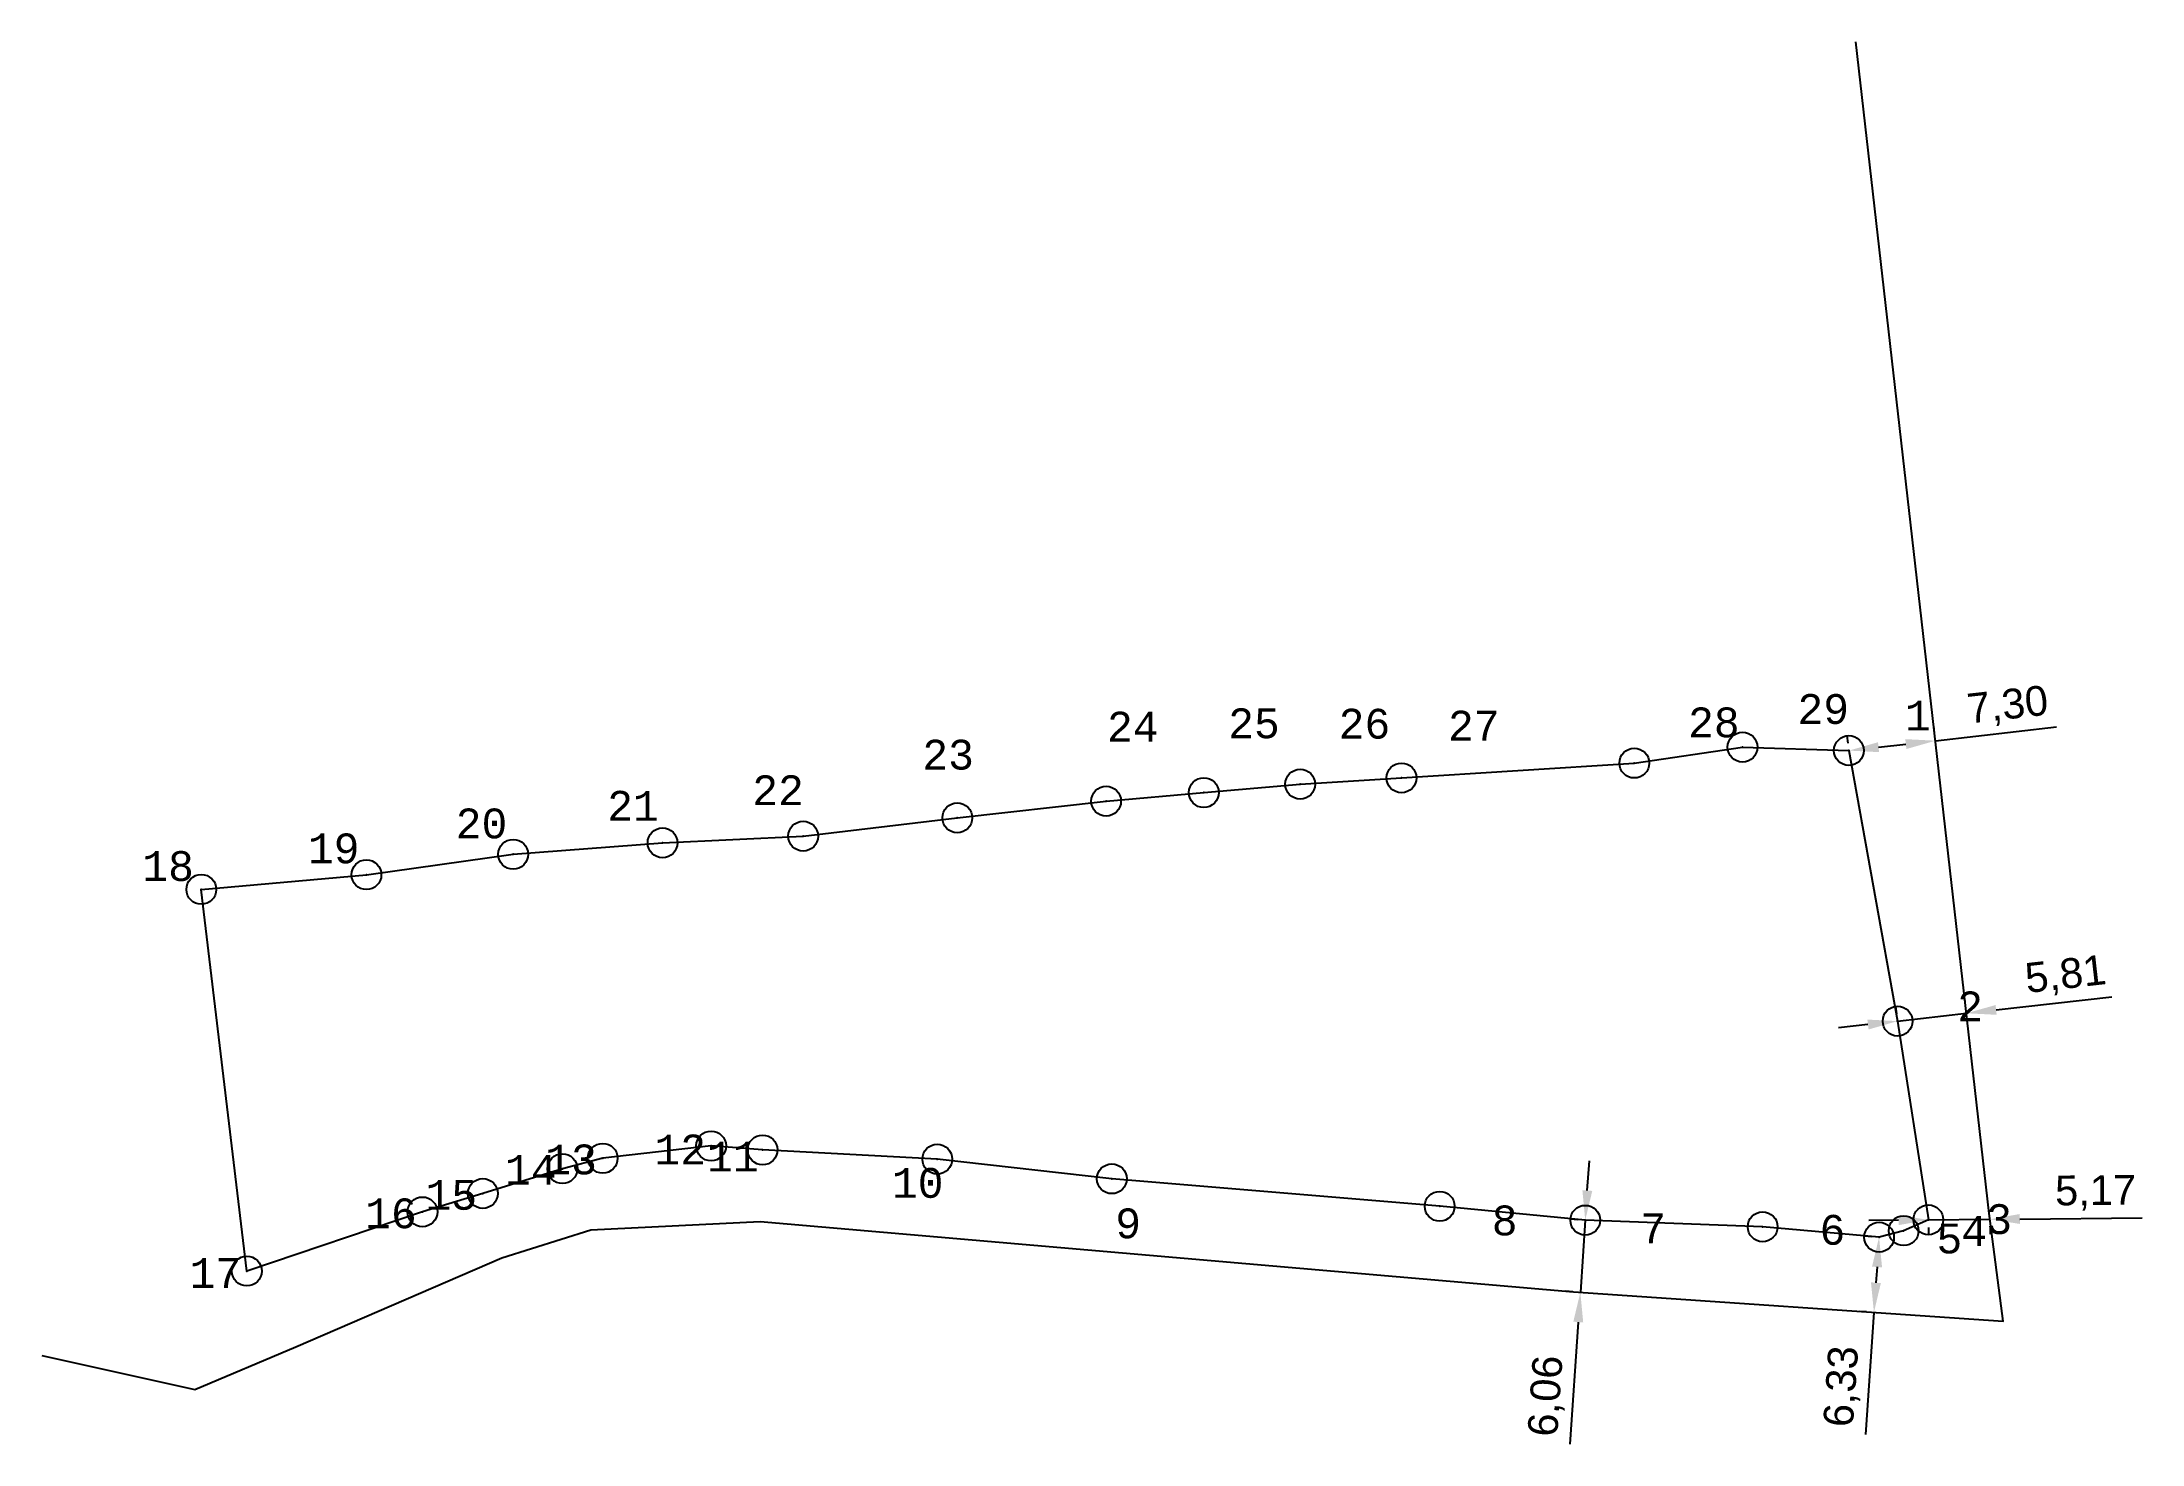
# Model space of a CAD drawing. Header units: millimetres. Extents: x -1 to 611230, y -267 to 1319067.
# Drawn here: x 611054.3 to 611230.4, y 1318949.2 to 1319066.8 of the extents above; entities outside this region: 1.
import ezdxf

# ---------------------------------------------------------------- set-up
doc = ezdxf.new("R2010")
doc.units = ezdxf.units.MM
doc.header["$PDMODE"] = 32
doc.header["$PDSIZE"] = 2.5
for name, color, linetype in [('CVL_CUADCON', 1, 'Continuous'), ('CVL_CUADCON_TIT', 1, 'Continuous'), ('CVL_PUNTO', 2, 'Continuous'), ('CVL_PUNTO_NUM', 2, 'Continuous')]:
    doc.layers.add(name, color=color, linetype=linetype)
doc.styles.add('MONOTXT4', font='monotxt4.shx')
doc.styles.get("Standard").update_dxf_attribs({"font": 'arial.ttf'})
doc.dimstyles.new('ISO-25', dxfattribs={"dimtxt": 2.5, "dimasz": 2.5, "dimexe": 1.25, "dimexo": 0.625, "dimtad": 1, "dimtxsty": 'Standard', "dimcen": 2.5, "dimadec": 0, "dimazin": 0, "dimtfac": 1, "dimtmove": 0, "dimatfit": 3, "dimfxl": 1, "dimarcsym": 0})

# ---------------------------------------------------------------- blocks, each defined once
blk = doc.blocks.new('*D1')
at = {"layer": 'CVL_CUADCON_TIT', "color": 0, "lineweight": -2, "transparency": 16777216}
for p, q in [((611209.87, 1318985.31), (611209.8, 1318985.93)), ((611209.94, 1318984.69), (611215.72, 1318985.35)), ((611215.65, 1318985.97), (611215.58, 1318986.59)), ((611218.2, 1318985.63), (611227.9, 1318986.74)), ((611207.46, 1318984.41), (611204.98, 1318984.12))]:
    blk.add_line(p, q, dxfattribs=at)
at = {"layer": 'CVL_CUADCON_TIT', "color": 0, "transparency": 16777216}
for points in [[(611218.16, 1318986.04), (611218.25, 1318985.22), (611215.72, 1318985.35)], [(611207.41, 1318984.82), (611207.51, 1318983.99), (611209.94, 1318984.69)]]:
    blk.add_solid(points, dxfattribs=at)
at = {"layer": 'Defpoints', "color": 0, "transparency": 16777216}
for p in [(611215.72, 1318985.35, 107.38), (611215.72, 1318985.35), (611209.94, 1318984.69)]:
    blk.add_point(p, dxfattribs=at)
at = {"layer": 'CVL_CUADCON_TIT', "color": 0, "transparency": 16777216, "insert": (611224.05, 1318988.44), "char_height": 2.5, "attachment_point": 5, "rotation": 6.4972}
blk.add_mtext('5,81', dxfattribs=at)
blk = doc.blocks.new('*D2')
at = {"layer": 'CVL_CUADCON_TIT', "color": 0, "lineweight": -2, "transparency": 16777216}
for p, q in [((611205.79, 1319008), (611205.72, 1319008.63)), ((611213.05, 1319008.83), (611212.98, 1319009.45)), ((611213.12, 1319008.21), (611223.27, 1319009.37)), ((611208.34, 1319007.67), (611210.63, 1319007.93))]:
    blk.add_line(p, q, dxfattribs=at)
at = {"layer": 'CVL_CUADCON_TIT', "color": 0, "transparency": 16777216}
for points in [[(611208.3, 1319008.08), (611208.39, 1319007.25), (611205.86, 1319007.38)], [(611210.59, 1319008.34), (611210.68, 1319007.51), (611213.12, 1319008.21)]]:
    blk.add_solid(points, dxfattribs=at)
at = {"layer": 'Defpoints', "color": 0, "transparency": 16777216}
for p in [(611213.12, 1319008.21, 107.38), (611213.12, 1319008.21), (611205.86, 1319007.38)]:
    blk.add_point(p, dxfattribs=at)
at = {"layer": 'CVL_CUADCON_TIT', "color": 0, "transparency": 16777216, "insert": (611219.19, 1319011.04), "char_height": 2.5, "attachment_point": 5, "rotation": 6.4972}
blk.add_mtext('7,30', dxfattribs=at)
blk = doc.blocks.new('*D3')
at = {"layer": 'CVL_CUADCON_TIT', "color": 0, "lineweight": -2, "transparency": 16777216}
for p, q in [((611210.02, 1318967.99), (611207.52, 1318967.97)), ((611212.52, 1318968.02), (611217.69, 1318968.07)), ((611220.19, 1318968.09), (611230.44, 1318968.19)), ((611212.53, 1318967.39), (611212.53, 1318966.77)), ((611217.7, 1318967.44), (611217.71, 1318966.82))]:
    blk.add_line(p, q, dxfattribs=at)
at = {"layer": 'CVL_CUADCON_TIT', "color": 0, "transparency": 16777216}
for points in [[(611210.02, 1318968.41), (611210.03, 1318967.58), (611212.52, 1318968.02)], [(611220.19, 1318968.51), (611220.2, 1318967.68), (611217.69, 1318968.07)]]:
    blk.add_solid(points, dxfattribs=at)
at = {"layer": 'Defpoints', "color": 0, "transparency": 16777216}
for p in [(611212.52, 1318968.02), (611217.69, 1318968.07, 107.38), (611217.69, 1318968.07)]:
    blk.add_point(p, dxfattribs=at)
at = {"layer": 'CVL_CUADCON_TIT', "color": 0, "transparency": 16777216, "insert": (611226.55, 1318970.28), "char_height": 2.5, "attachment_point": 5, "rotation": 0.5597}
blk.add_mtext('5,17', dxfattribs=at)
blk = doc.blocks.new('*D4')
at = {"layer": 'CVL_CUADCON_TIT', "color": 0, "lineweight": -2, "transparency": 16777216}
for p, q in [((611207.77, 1318966.61), (611207.14, 1318966.65)), ((611208.22, 1318964.07), (611208.13, 1318962.75)), ((611207.33, 1318960.3), (611206.71, 1318960.34)), ((611207.96, 1318960.26), (611207.25, 1318950.02))]:
    blk.add_line(p, q, dxfattribs=at)
at = {"layer": 'CVL_CUADCON_TIT', "color": 0, "transparency": 16777216}
for points in [[(611207.8, 1318964.1), (611208.64, 1318964.04), (611208.39, 1318966.57)], [(611207.71, 1318962.78), (611208.54, 1318962.72), (611207.96, 1318960.26)]]:
    blk.add_solid(points, dxfattribs=at)
at = {"layer": 'Defpoints', "color": 0, "transparency": 16777216}
for p in [(611208.39, 1318966.57), (611207.96, 1318960.26, 107.38), (611207.96, 1318960.26)]:
    blk.add_point(p, dxfattribs=at)
at = {"layer": 'CVL_CUADCON_TIT', "color": 0, "transparency": 16777216, "insert": (611205.4, 1318954.04), "char_height": 2.5, "attachment_point": 5, "rotation": 86.0702}
blk.add_mtext('6,33', dxfattribs=at)
blk = doc.blocks.new('*D5')
at = {"layer": 'CVL_CUADCON_TIT', "color": 0, "lineweight": -2, "transparency": 16777216}
for p, q in [((611183.92, 1318970.48), (611184.1, 1318972.98)), ((611183.13, 1318968.03), (611182.51, 1318968.07)), ((611183.75, 1318967.99), (611183.34, 1318961.95)), ((611182.71, 1318961.99), (611182.09, 1318962.03)), ((611183.17, 1318959.45), (611182.46, 1318949.22))]:
    blk.add_line(p, q, dxfattribs=at)
at = {"layer": 'CVL_CUADCON_TIT', "color": 0, "transparency": 16777216}
for points in [[(611183.51, 1318970.51), (611184.34, 1318970.45), (611183.75, 1318967.99)], [(611182.75, 1318959.48), (611183.58, 1318959.42), (611183.34, 1318961.95)]]:
    blk.add_solid(points, dxfattribs=at)
at = {"layer": 'Defpoints', "color": 0, "transparency": 16777216}
for p in [(611183.75, 1318967.99), (611183.34, 1318961.95, 107.38), (611183.34, 1318961.95)]:
    blk.add_point(p, dxfattribs=at)
at = {"layer": 'CVL_CUADCON_TIT', "color": 0, "transparency": 16777216, "insert": (611180.61, 1318953.24), "char_height": 2.5, "attachment_point": 5, "rotation": 86.0702}
blk.add_mtext('6,06', dxfattribs=at)

msp = doc.modelspace()

# ---------------------------------------------------------------- linework, layer by layer
at = {"color": 7, "elevation": 107.378}
msp.add_lwpolyline([(611054.339, 1318956.656), (611067.144, 1318953.783), (611075.636, 1318957.36), (611092.902, 1318964.836), (611100.372, 1318967.198), (611114.576, 1318967.89), (611182.757, 1318961.987), (611218.785, 1318959.512), (611217.633, 1318968.557), (611206.443, 1319066.813)], dxfattribs=at)
at = {"color": 2, "elevation": 104.205}
msp.add_lwpolyline([(611205.859, 1319007.384), (611209.944, 1318984.69), (611212.522, 1318968.019), (611210.452, 1318967.113), (611208.391, 1318966.566), (611198.627, 1318967.441), (611183.753, 1318967.988), (611171.545, 1318969.159), (611144.052, 1318971.47), (611129.415, 1318973.112), (611114.764, 1318973.883), (611110.448, 1318974.22), (611101.359, 1318973.187), (611097.982, 1318972.314), (611091.308, 1318970.231), (611086.243, 1318968.688), (611071.515, 1318963.727), (611067.699, 1318995.739), (611081.543, 1318996.97), (611093.847, 1318998.68), (611106.38, 1318999.645), (611118.169, 1319000.204), (611131.094, 1319001.741), (611143.569, 1319003.139), (611151.764, 1319003.856), (611159.848, 1319004.563), (611168.344, 1319005.087), (611187.866, 1319006.332), (611196.941, 1319007.665), (611205.859, 1319007.384)], dxfattribs=at)
at = {"layer": 'CVL_CUADCON', "color": 1, "linetype": 'Continuous', "const_width": 1, "flags": 128}
msp.add_lwpolyline([(0, 0), (199.933, 0), (199.933, -266.418), (0, -266.418)], close=True, dxfattribs=at)
at = {"layer": 'CVL_CUADCON_TIT'}
msp.add_lwpolyline([(611205.859, 1319007.384), (611209.944, 1318984.69), (611212.522, 1318968.019), (611210.452, 1318967.113), (611208.391, 1318966.566), (611198.627, 1318967.441), (611183.753, 1318967.988), (611171.545, 1318969.159), (611144.052, 1318971.47), (611129.415, 1318973.112), (611114.764, 1318973.883), (611110.448, 1318974.22), (611101.359, 1318973.187), (611097.982, 1318972.314), (611091.308, 1318970.231), (611086.243, 1318968.688), (611071.515, 1318963.727), (611067.699, 1318995.739), (611081.543, 1318996.97), (611093.847, 1318998.68), (611106.38, 1318999.645), (611118.169, 1319000.204), (611131.094, 1319001.741), (611143.569, 1319003.139), (611151.764, 1319003.856), (611159.848, 1319004.563), (611168.344, 1319005.087), (611187.866, 1319006.332), (611196.941, 1319007.665)], close=True, dxfattribs=at)
at = {"layer": 'CVL_PUNTO', "color": 2}
for p in [(611196.941, 1319007.665), (611205.859, 1319007.384), (611168.344, 1319005.087), (611187.866, 1319006.332), (611151.764, 1319003.856), (611159.848, 1319004.563), (611131.094, 1319001.741), (611143.569, 1319003.139), (611118.169, 1319000.204), (611093.847, 1318998.68), (611106.38, 1318999.645), (611081.543, 1318996.97), (611067.699, 1318995.739), (611209.944, 1318984.69), (611110.448, 1318974.22), (611114.764, 1318973.883), (611097.982, 1318972.314), (611101.359, 1318973.187), (611129.415, 1318973.112), (611091.308, 1318970.231), (611144.052, 1318971.47), (611086.243, 1318968.688), (611171.545, 1318969.159), (611212.522, 1318968.019), (611183.753, 1318967.988), (611198.627, 1318967.441), (611208.391, 1318966.566), (611210.452, 1318967.113), (611071.515, 1318963.727)]:
    msp.add_point(p, dxfattribs=at)

# ---------------------------------------------------------------- texts
at = {"layer": 'CVL_PUNTO_NUM', "color": 2, "style": 'MONOTXT4'}
for s, p in [('29', (611201.545, 1319009.617)), ('1', (611210.566, 1319009.073)), ('24', (611143.647, 1319008.138)), ('25', (611153.808, 1319008.419)), ('26', (611163.072, 1319008.385)), ('27', (611172.24, 1319008.222)), ('28', (611192.373, 1319008.496)), ('23', (611128.16, 1319005.789)), ('22', (611113.897, 1319002.803)), ('21', (611101.736, 1319001.498)), ('20', (611089.03, 1319000.02)), ('19', (611076.635, 1318997.927)), ('18', (611062.749, 1318996.447)), ('2', (611214.944, 1318984.673)), ('12', (611105.694, 1318972.671)), ('11', (611110.102, 1318972.078)), ('14', (611093.165, 1318970.974)), ('13', (611096.544, 1318971.839)), ('15', (611086.496, 1318968.87)), ('10', (611125.609, 1318969.87)), ('16', (611081.434, 1318967.32)), ('8', (611175.911, 1318966.723)), ('3', (611217.379, 1318966.833)), ('9', (611144.337, 1318966.478)), ('7', (611188.366, 1318966.058)), ('6', (611203.395, 1318965.935)), ('5', (611213.203, 1318965.209)), ('4', (611215.285, 1318965.831)), ('17', (611066.72, 1318962.311))]:
    msp.add_text(s, height=2.5, dxfattribs=at).set_placement(p)

# ---------------------------------------------------------------- dimensions: what is measured, and where the dimension line sits
at = {"layer": 'CVL_CUADCON_TIT'}
for p1, p2, distance, picture, middle in [((611205.859, 1319007.384), (611213.117, 1319008.21, 107.378), 0, '*D2', (611219.193, 1319011.043)), ((611209.944, 1318984.69), (611215.72, 1318985.348, 107.378), 0, '*D1', (611224.055, 1318988.438)), ((611183.753, 1318967.988), (611183.338, 1318961.947, 107.378), 0, '*D5', (611180.608, 1318953.236)), ((611212.522, 1318968.019), (611217.695, 1318968.069, 107.378), -0.001, '*D3', (611226.546, 1318970.283)), ((611208.3908, 1318966.5661), (611207.9573, 1318960.2557, 107.3781), 0, '*D4', (611205.3978, 1318954.0378))]:
    dim = msp.add_aligned_dim(p1=p1, p2=p2, distance=distance, dimstyle='ISO-25', override={"dimzin": 0}, dxfattribs=at)
    dim.commit()
    dim.dimension.update_dxf_attribs({"geometry": picture, "text_midpoint": middle})

doc.saveas('drawing.dxf')
